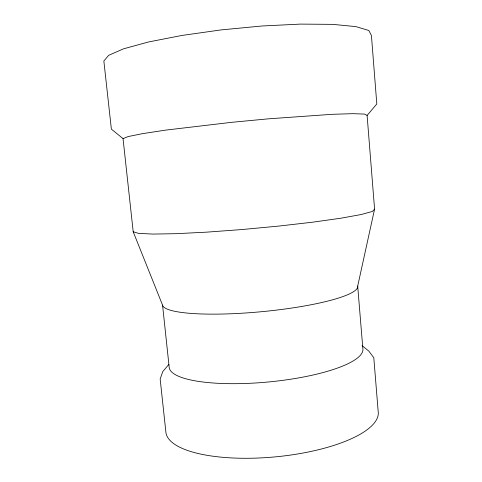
<?xml version="1.0" encoding="UTF-8"?>
<svg xmlns="http://www.w3.org/2000/svg" width="482" height="482" viewBox="0 0 482 482"><rect width="100%" height="100%" fill="white"/><g stroke="black" fill="none" stroke-linecap="round" stroke-linejoin="round"><path stroke-width="0.72" d="M357.692 286.085L374.58 209.128L367.109 115.439L376.803 103.961L371.429 35.511L368.844 30.511L355.963 26.624L332.743 24.359L300.479 24.1L261.925 25.998L220.943 29.926L181.828 35.463L148.45 41.988L123.597 48.815L108.679 55.309L103.853 60.991L111.372 129.128L123.043 138.617L133.207 231.794L162.567 305.16L169.254 367.917A97.298 23.937 -5.4 0 0 270.161 381.81A97.298 23.937 -5.4 0 0 362.862 348.685L357.692 286.085A98.045 16.219 -5.4 0 1 263.527 311.511A98.045 16.219 -5.4 0 1 162.567 305.16M168.923 364.326L162.741 371.628L160.163 379.063L165.935 432.571A106.667 34.951 -5.4 0 0 277.415 456.665A106.667 34.951 -5.4 0 0 378.147 411.152L373.809 357.789L368.869 351.131L362.103 345.666M374.58 209.128L372.411 211.441L361.157 214.538L340.81 218.226L312.463 222.214L278.391 226.124L241.892 229.553L206.682 232.149L176.231 233.68L153.101 234.077L138.671 233.39L133.207 231.794M123.043 138.617L128.164 136.551L142.383 133.671L165.471 130.14L231.601 122.326L268.57 118.819L332.092 114.312L352.938 113.668L364.615 114.089L367.109 115.439"/></g></svg>
